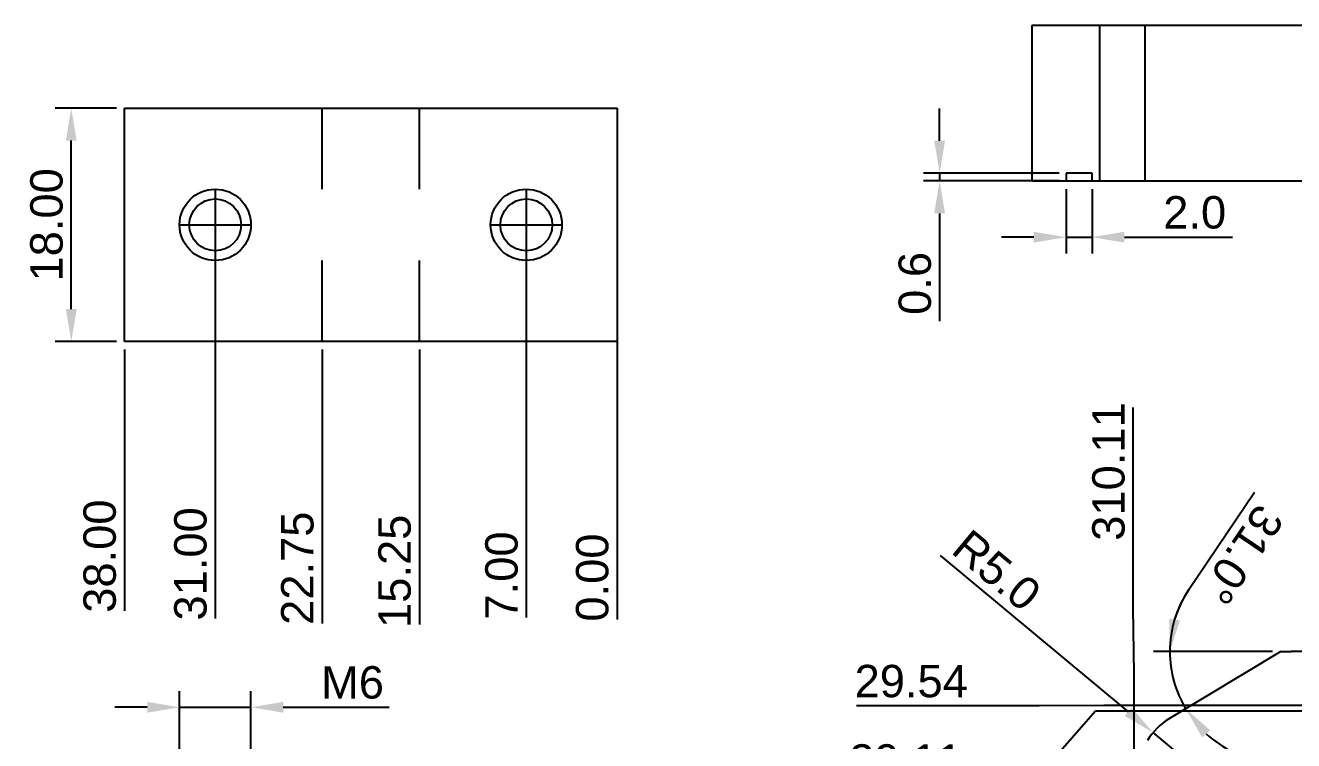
# Model space of a CAD drawing. Header units: millimetres. Extents: x 15 to 570, y 5 to 378.
# Drawn here: x 104.4 to 202.2, y 106.8 to 162 of the extents above; entities that cross this region are included whole.
import ezdxf

# ---------------------------------------------------------------- set-up
doc = ezdxf.new("R2010")
doc.units = ezdxf.units.MM
doc.linetypes.add('KRESKAKROPKA2', pattern=[12.7, 6.35, -3.175, 0, -3.175])
doc.layers.add('symetria', color=100, linetype='KRESKAKROPKA2')
doc.layers.add('wymiar', color=10, linetype='Continuous')
doc.styles.get("Standard").update_dxf_attribs({"font": 'arial.ttf'})
doc.dimstyles.new('ISO-25', dxfattribs={"dimtxt": 2.5, "dimasz": 2.5, "dimexe": 1.25, "dimexo": 0.625, "dimtad": 1, "dimtxsty": 'Standard', "dimcen": 2.5, "dimadec": 0, "dimazin": 0, "dimtfac": 1, "dimtmove": 0, "dimatfit": 3, "dimfxl": 1, "dimarcsym": 0})

# ---------------------------------------------------------------- blocks, each defined once
blk = doc.blocks.new('*U31')
for centre, radius, start, end in [((-7.26, 0.886), 3, 24.17495, 312.7439), ((0, 29.996), 28.246, 260.78539, 280.00245), ((5.21, 0.456), 1.75, 270, 100.00245), ((0, 29.996), 31.746, 260.52883, 280.00245)]:
    blk.add_arc(centre, radius, start, end)
at = {"layer": 'symetria'}
for p, q in [((-7.26, 3.886), (-7.26, -2.114)), ((5.21, 2.206), (5.21, -1.294)), ((-10.26, 0.886), (-4.26, 0.886)), ((6.96, 0.456), (3.46, 0.456))]:
    blk.add_line(p, q, dxfattribs=at)
blk = doc.blocks.new('*U32')
at = {"color": 0, "linetype": 'ByBlock', "lineweight": -2, "transparency": 16777216}
for p, rotation in [((-281, 29.996), 180), ((-310.996, 0), 270), ((-251.004, 0), 90)]:
    blk.add_blockref('*U31', p, dxfattribs=dict(at, rotation=rotation))
blk.add_blockref('*U31', (-281, -29.996), dxfattribs=at)
blk = doc.blocks.new('*U29')
at = {"rotation": 270}
blk.add_blockref('*U32', (0, -250.998), dxfattribs=at)
blk = doc.blocks.new('*U30')
at = {"color": 0, "linetype": 'ByBlock', "lineweight": -2, "transparency": 16777216, "rotation": 90}
blk.add_blockref('*U29', (-250.998, 0), dxfattribs=at)
blk = doc.blocks.new('*D58')
at = {"layer": 'Defpoints', "color": 0, "transparency": 16777216}
for p in [(226.26, 109.11), (176.905, 103.387), (500, 80)]:
    blk.add_point(p, dxfattribs=at)
at = {"layer": 'wymiar', "color": 0, "lineweight": -2, "transparency": 16777216}
for p, q in [((186.905, 109.11), (181.905, 103.387)), ((225.635, 109.11), (186.905, 109.11)), ((181.905, 103.387), (168.283, 103.387))]:
    blk.add_line(p, q, dxfattribs=at)
at = {"layer": 'wymiar', "color": 0, "transparency": 16777216, "insert": (172.282, 105.288), "char_height": 2.5, "attachment_point": 5}
blk.add_mtext('29.11', dxfattribs=at)
blk = doc.blocks.new('*D59')
at = {"layer": 'Defpoints', "color": 0, "transparency": 16777216}
for p in [(177.557, 109.512), (213.79, 109.54), (500, 80)]:
    blk.add_point(p, dxfattribs=at)
at = {"layer": 'wymiar', "color": 0, "lineweight": -2, "transparency": 16777216}
for p, q in [((182.557, 109.512), (168.463, 109.512)), ((187.557, 109.54), (182.557, 109.512)), ((213.165, 109.54), (187.557, 109.54))]:
    blk.add_line(p, q, dxfattribs=at)
at = {"layer": 'wymiar', "color": 0, "transparency": 16777216, "insert": (172.697, 111.413), "char_height": 2.5, "attachment_point": 5}
blk.add_mtext('29.54', dxfattribs=at)
blk = doc.blocks.new('*D62')
at = {"layer": 'Defpoints', "color": 0, "transparency": 16777216}
for p in [(191.357, 107.46), (195.201, 104.262)]:
    blk.add_point(p, dxfattribs=at)
at = {"layer": 'wymiar', "color": 0, "lineweight": -2, "transparency": 16777216}
for p, q in [((174.932, 121.121), (189.435, 109.058)), ((195.201, 104.262), (191.357, 107.46))]:
    blk.add_line(p, q, dxfattribs=at)
at = {"layer": 'wymiar', "color": 0, "transparency": 16777216}
blk.add_solid([(189.701, 109.379), (189.168, 108.738), (191.357, 107.46)], dxfattribs=at)
at = {"layer": 'wymiar', "color": 0, "transparency": 16777216, "insert": (179.294, 119.965), "char_height": 2.5, "attachment_point": 5, "rotation": 320.24956}
blk.add_mtext('R5.0', dxfattribs=at)
blk = doc.blocks.new('*D63')
at = {"layer": 'Defpoints', "color": 0, "transparency": 16777216}
for p in [(201.2, 113.7), (202, 113.7), (257, 113.7), (193.198, 110.682), (192.626, 108.548)]:
    blk.add_point(p, dxfattribs=at)
at = {"layer": 'wymiar', "color": 0, "lineweight": -2, "transparency": 16777216}
for p, q in [((194.109, 118.482), (199.178, 125.998)), ((200.575, 113.7), (191.398, 113.7))]:
    blk.add_line(p, q, dxfattribs=at)
for start, end in [(146.00679, 180), (146.38274, 163.19137), (180, 211), (227.80863, 244.61726)]:
    blk.add_arc((201.2, 113.7), 8.552, start, end, dxfattribs=at)
at = {"layer": 'wymiar', "color": 0, "transparency": 16777216}
for points in [[(193.425, 116.112), (192.601, 116.234), (192.648, 113.7)], [(195.134, 107.099), (195.778, 107.628), (193.869, 109.295)]]:
    blk.add_solid(points, dxfattribs=at)
at = {"layer": 'wymiar', "color": 0, "transparency": 16777216, "insert": (198.221, 121.176), "char_height": 2.5, "attachment_point": 5, "rotation": 236.00679}
blk.add_mtext('31.0°', dxfattribs=at)
blk = doc.blocks.new('*D65')
at = {"layer": 'Defpoints', "color": 0, "transparency": 16777216}
for p in [(189.829, 122.02), (189.89, 87.26), (500, 80)]:
    blk.add_point(p, dxfattribs=at)
at = {"layer": 'wymiar', "color": 0, "lineweight": -2, "transparency": 16777216}
for p, q in [((189.829, 117.02), (189.829, 132.539)), ((189.89, 112.02), (189.829, 117.02)), ((189.89, 87.885), (189.89, 112.02))]:
    blk.add_line(p, q, dxfattribs=at)
at = {"layer": 'wymiar', "color": 0, "transparency": 16777216, "insert": (187.927, 127.592), "char_height": 2.5, "attachment_point": 5, "rotation": 90}
blk.add_mtext('310.11', dxfattribs=at)
blk = doc.blocks.new('*D212')
at = {"layer": 'Defpoints', "color": 0, "transparency": 16777216}
for p in [(184.65, 150), (186.65, 150), (184.65, 145.665)]:
    blk.add_point(p, dxfattribs=at)
at = {"layer": 'wymiar', "color": 0, "lineweight": -2, "transparency": 16777216}
for p, q in [((184.65, 149.375), (184.65, 144.415)), ((186.65, 149.375), (186.65, 144.415)), ((182.15, 145.665), (179.65, 145.665)), ((184.65, 145.665), (186.65, 145.665)), ((189.15, 145.665), (197.486, 145.665))]:
    blk.add_line(p, q, dxfattribs=at)
at = {"layer": 'wymiar', "color": 0, "transparency": 16777216}
for points in [[(182.15, 146.082), (182.15, 145.248), (184.65, 145.665)], [(189.15, 146.082), (189.15, 145.248), (186.65, 145.665)]]:
    blk.add_solid(points, dxfattribs=at)
at = {"layer": 'wymiar', "color": 0, "transparency": 16777216, "insert": (194.568, 147.566), "char_height": 2.5, "attachment_point": 5}
blk.add_mtext('2.0', dxfattribs=at)
blk = doc.blocks.new('*D213')
at = {"layer": 'Defpoints', "color": 0, "transparency": 16777216}
for p in [(174.889, 150), (184.728, 150.6), (184.728, 150)]:
    blk.add_point(p, dxfattribs=at)
at = {"layer": 'wymiar', "color": 0, "lineweight": -2, "transparency": 16777216}
for p, q in [((174.889, 153.1), (174.889, 155.6)), ((184.103, 150.6), (173.639, 150.6)), ((184.103, 150), (173.639, 150)), ((174.889, 150.6), (174.889, 150)), ((174.889, 147.5), (174.889, 139.2))]:
    blk.add_line(p, q, dxfattribs=at)
at = {"layer": 'wymiar', "color": 0, "transparency": 16777216}
for points in [[(174.472, 153.1), (175.305, 153.1), (174.889, 150.6)], [(174.472, 147.5), (175.305, 147.5), (174.889, 150)]]:
    blk.add_solid(points, dxfattribs=at)
at = {"layer": 'wymiar', "color": 0, "transparency": 16777216, "insert": (172.987, 142.1), "char_height": 2.5, "attachment_point": 5, "rotation": 90}
blk.add_mtext('0.6', dxfattribs=at)
blk = doc.blocks.new('*D223')
at = {"layer": 'Defpoints', "color": 0, "transparency": 16777216}
for p in [(150, 146.616), (150, 137.616), (150, 123.283)]:
    blk.add_point(p, dxfattribs=at)
at = {"layer": 'wymiar', "color": 0, "lineweight": -2, "transparency": 16777216}
blk.add_line((150, 145.991), (150, 116.172), dxfattribs=at)
at = {"layer": 'wymiar', "color": 0, "transparency": 16777216, "insert": (148.099, 119.415), "char_height": 2.5, "attachment_point": 5, "rotation": 90}
blk.add_mtext('0.00', dxfattribs=at)
blk = doc.blocks.new('*D224')
at = {"layer": 'Defpoints', "color": 0, "transparency": 16777216}
for p in [(143, 146.616), (150, 137.616), (143, 123.433)]:
    blk.add_point(p, dxfattribs=at)
at = {"layer": 'wymiar', "color": 0, "lineweight": -2, "transparency": 16777216}
blk.add_line((143, 145.991), (143, 116.343), dxfattribs=at)
at = {"layer": 'wymiar', "color": 0, "transparency": 16777216, "insert": (141.099, 119.575), "char_height": 2.5, "attachment_point": 5, "rotation": 90}
blk.add_mtext('7.00', dxfattribs=at)
blk = doc.blocks.new('*D225')
at = {"layer": 'Defpoints', "color": 0, "transparency": 16777216}
for p in [(134.75, 137.616), (150, 137.616), (134.75, 124.631)]:
    blk.add_point(p, dxfattribs=at)
at = {"layer": 'wymiar', "color": 0, "lineweight": -2, "transparency": 16777216}
blk.add_line((134.75, 136.991), (134.75, 115.787), dxfattribs=at)
at = {"layer": 'wymiar', "color": 0, "transparency": 16777216, "insert": (132.849, 119.896), "char_height": 2.5, "attachment_point": 5, "rotation": 90}
blk.add_mtext('15.25', dxfattribs=at)
blk = doc.blocks.new('*D226')
at = {"layer": 'Defpoints', "color": 0, "transparency": 16777216}
for p in [(127.25, 137.616), (150, 137.616), (127.25, 125.006)]:
    blk.add_point(p, dxfattribs=at)
at = {"layer": 'wymiar', "color": 0, "lineweight": -2, "transparency": 16777216}
blk.add_line((127.25, 136.991), (127.25, 115.883), dxfattribs=at)
at = {"layer": 'wymiar', "color": 0, "transparency": 16777216, "insert": (125.349, 120.132), "char_height": 2.5, "attachment_point": 5, "rotation": 90}
blk.add_mtext('22.75', dxfattribs=at)
blk = doc.blocks.new('*D227')
at = {"layer": 'Defpoints', "color": 0, "transparency": 16777216}
for p in [(119, 146.616), (150, 137.616), (119, 125.305)]:
    blk.add_point(p, dxfattribs=at)
at = {"layer": 'wymiar', "color": 0, "lineweight": -2, "transparency": 16777216}
blk.add_line((119, 145.991), (119, 116.254), dxfattribs=at)
at = {"layer": 'wymiar', "color": 0, "transparency": 16777216, "insert": (117.098, 120.467), "char_height": 2.5, "attachment_point": 5, "rotation": 90}
blk.add_mtext('31.00', dxfattribs=at)
blk = doc.blocks.new('*D228')
at = {"layer": 'Defpoints', "color": 0, "transparency": 16777216}
for p in [(112, 137.616), (150, 137.616), (112, 125.905)]:
    blk.add_point(p, dxfattribs=at)
at = {"layer": 'wymiar', "color": 0, "lineweight": -2, "transparency": 16777216}
blk.add_line((112, 136.991), (112, 116.854), dxfattribs=at)
at = {"layer": 'wymiar', "color": 0, "transparency": 16777216, "insert": (110.098, 121.067), "char_height": 2.5, "attachment_point": 5, "rotation": 90}
blk.add_mtext('38.00', dxfattribs=at)
blk = doc.blocks.new('*D229')
at = {"layer": 'Defpoints', "color": 0, "transparency": 16777216}
for p in [(107.894, 155.616), (112, 155.616), (112, 137.616)]:
    blk.add_point(p, dxfattribs=at)
at = {"layer": 'wymiar', "color": 0, "lineweight": -2, "transparency": 16777216}
for p, q in [((111.375, 155.616), (106.644, 155.616)), ((107.894, 140.116), (107.894, 153.116)), ((111.375, 137.616), (106.644, 137.616))]:
    blk.add_line(p, q, dxfattribs=at)
at = {"layer": 'wymiar', "color": 0, "transparency": 16777216}
for points in [[(107.478, 153.116), (108.311, 153.116), (107.894, 155.616)], [(107.478, 140.116), (108.311, 140.116), (107.894, 137.616)]]:
    blk.add_solid(points, dxfattribs=at)
at = {"layer": 'wymiar', "color": 0, "transparency": 16777216, "insert": (105.993, 146.616), "char_height": 2.5, "attachment_point": 5, "rotation": 90}
blk.add_mtext('18.00', dxfattribs=at)
blk = doc.blocks.new('*D230')
at = {"layer": 'Defpoints', "color": 0, "transparency": 16777216}
for p in [(121.75, 109.409), (116.25, 102.517), (121.75, 102.517)]:
    blk.add_point(p, dxfattribs=at)
at = {"layer": 'wymiar', "color": 0, "lineweight": -2, "transparency": 16777216}
for p, q in [((116.25, 103.142), (116.25, 110.659)), ((121.75, 103.142), (121.75, 110.659)), ((113.75, 109.409), (111.25, 109.409)), ((116.25, 109.409), (121.75, 109.409)), ((124.25, 109.409), (132.432, 109.409))]:
    blk.add_line(p, q, dxfattribs=at)
at = {"layer": 'wymiar', "color": 0, "transparency": 16777216}
for points in [[(113.75, 109.826), (113.75, 108.993), (116.25, 109.409)], [(124.25, 109.826), (124.25, 108.993), (121.75, 109.409)]]:
    blk.add_solid(points, dxfattribs=at)
at = {"layer": 'wymiar', "color": 0, "transparency": 16777216, "insert": (129.591, 111.311), "char_height": 2.5, "attachment_point": 5}
blk.add_mtext('M6', dxfattribs=at)

msp = doc.modelspace()

# ---------------------------------------------------------------- linework, layer by layer
for p, q in [((500, 162), (182, 162)), ((182, 162), (182, 150)), ((187.25441, 150), (187.25441, 162)), ((190.75474, 150), (190.75474, 162)), ((112, 137.61628), (112, 155.61628)), ((112, 155.61628), (150, 155.61628)), ((127.25, 149.36628), (127.25, 155.61628)), ((134.75, 149.36628), (134.75, 155.61628)), ((150, 155.61628), (150, 137.61628)), ((182, 150), (500, 150)), ((186.65, 150.6), (184.65, 150.6)), ((184.65, 150.6), (184.65, 150)), ((186.65, 150), (186.65, 150.6)), ((127.25, 137.61628), (127.25, 143.86628)), ((134.75, 137.61628), (134.75, 143.86628)), ((150, 137.61628), (112, 137.61628)), ((201.2, 113.7), (192.62594, 108.54818)), ((201.2, 113.7), (202, 113.7)), ((257, 113.7), (202, 113.7))]:
    msp.add_line(p, q)
for centre, radius in [((119, 146.61628), 2.75), ((143, 146.61628), 2.75), ((119, 146.61628), 2), ((143, 146.61628), 2)]:
    msp.add_circle(centre, radius)
msp.add_arc((195.20113, 104.26235), 5, 121, 149)
at = {"layer": 'symetria'}
for p, q in [((119, 149.36628), (119, 143.86628)), ((143, 149.36628), (143, 143.86628)), ((116.25, 146.61628), (121.75, 146.61628)), ((140.25, 146.61628), (145.75, 146.61628))]:
    msp.add_line(p, q, dxfattribs=at)

# ---------------------------------------------------------------- block references
msp.add_blockref('*U30', (500, 80))

# ---------------------------------------------------------------- dimensions: what is measured, and where the dimension line sits
at = {"layer": 'wymiar'}
for base, p1, p2, override, picture, middle in [((107.89419, 155.61628), (112, 137.61628), (112, 155.61628), {"dimzin": 0, "dimdsep": 46}, '*D229', (105.99276, 146.61628)), ((174.88859, 150), (184.72781, 150.6), (184.72781, 150), {"dimdec": 1, "dimzin": 0, "dimdsep": 46}, '*D213', (172.98716, 142.1001))]:
    dim = msp.add_linear_dim(base=base, p1=p1, p2=p2, angle=90, dimstyle='ISO-25', override=override, dxfattribs=at)
    dim.commit()
    dim.dimension.update_dxf_attribs({"geometry": picture, "text_midpoint": middle})
dim = msp.add_linear_dim(base=(184.65, 145.66493), p1=(186.65, 150), p2=(184.65, 150), dimstyle='ISO-25', override={"dimdec": 1, "dimzin": 0, "dimdsep": 46}, dxfattribs=at)
dim.commit()
dim.dimension.update_dxf_attribs({"geometry": '*D212', "text_midpoint": (194.5678, 145.66493), "dimtype": 160})
for feature_location, offset, dtype, origin, picture, middle in [((119, 146.61628), (0, -21.3109), 1, (150, 137.61628), '*D227', (117.09771, 120.46739)), ((143, 146.61628), (0, -23.18367), 1, (150, 137.61628), '*D224', (141.09857, 119.57517)), ((150, 146.6162809652), (0, -23.3334934245), 1, (150, 137.6162809652), '*D223', (148.0985675307, 119.4151204193)), ((112, 137.61628), (0, -11.71161), 1, (150, 137.61628), '*D228', (110.09771, 121.06668)), ((127.25, 137.61628), (0, -12.61054), 1, (150, 137.61628), '*D226', (125.34857, 120.13193)), ((134.75, 137.61628), (0, -12.9851), 1, (150, 137.61628), '*D225', (132.84857, 119.89636)), ((189.89, 87.26), (-0.06097, 34.75962), 1, (500, 80), '*D65', (187.92674, 127.59175)), ((213.79, 109.54), (-36.23328, -0.02833), 0, (500, 80), '*D59', (172.69741, 111.4131)), ((226.26, 109.11), (-49.3553, -5.72317), 0, (500, 80), '*D58', (172.28157, 105.28827))]:
    dim = msp.add_ordinate_dim(feature_location=feature_location, offset=offset, dtype=dtype, origin=origin, dimstyle='ISO-25', override={"dimzin": 0, "dimdsep": 46}, dxfattribs=at)
    dim.commit()
    dim.dimension.update_dxf_attribs({"geometry": picture, "text_midpoint": middle})
dim = msp.add_angular_dim_2l(base=(193.19794, 110.68159), line1=((201.2, 113.7), (192.62594, 108.54818)), line2=((257, 113.7), (202, 113.7)), dimstyle='ISO-25', override={"dimdsep": 46, "dimadec": 1, "dimazin": 0}, dxfattribs=at)
dim.commit()
dim.dimension.update_dxf_attribs({"geometry": '*D63', "text_midpoint": (198.22058, 121.17617)})
dim = msp.add_radius_dim(center=(195.20113, 104.26235), mpoint=(191.35694, 107.45957), dimstyle='ISO-25', override={"dimdec": 1, "dimzin": 0, "dimdsep": 46}, dxfattribs=at)
dim.commit()
dim.dimension.update_dxf_attribs({"geometry": '*D62', "text_midpoint": (178.07833, 118.50345), "dimtype": 164})
dim = msp.add_linear_dim(base=(121.75, 109.40949), p1=(116.25, 102.51728), p2=(121.75, 102.51728), text='M6', dimstyle='ISO-25', override={"dimzin": 0, "dimdsep": 46}, dxfattribs=at)
dim.commit()
dim.dimension.update_dxf_attribs({"geometry": '*D230', "text_midpoint": (129.59106, 111.31092)})

doc.saveas('drawing.dxf')
